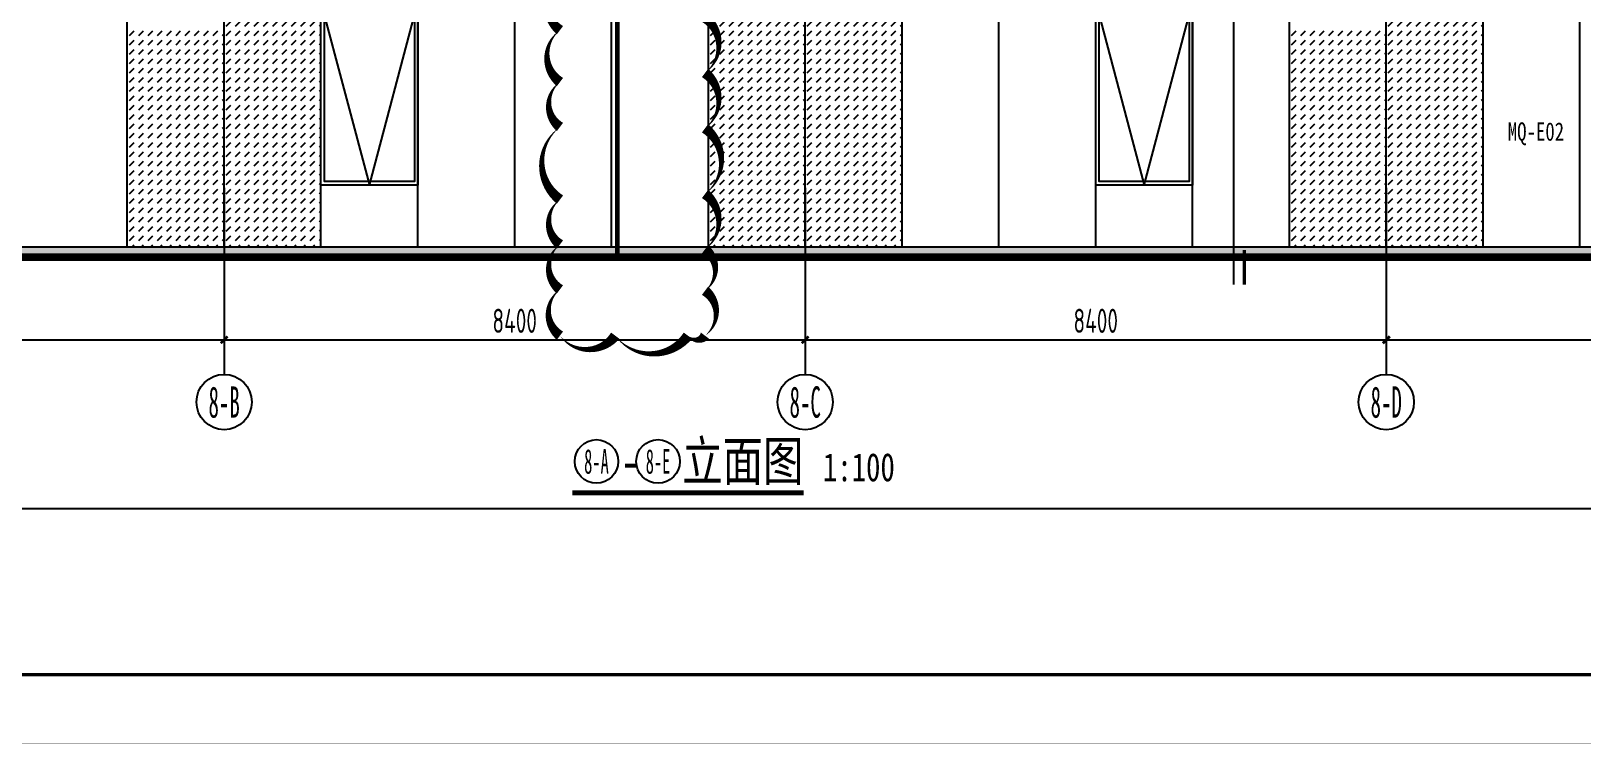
# Model space of a CAD drawing. Extents: x -863035 to 270371, y -8918 to 240488.
# Drawn here: x -294612 to -272190, y 23672 to 33985 of the extents above; entities that cross this region are included whole.
import ezdxf
from ezdxf.enums import TextEntityAlignment as Align

# ---------------------------------------------------------------- set-up
doc = ezdxf.new("R2010")
doc.units = 0
doc.header["$LTSCALE"] = 1000
doc.header["$MEASUREMENT"] = 0
doc.linetypes.add('109-34 轴网$0$L1$0$$AUDIT_BAD_LTYPE1', pattern=[0])
for name, color, linetype in [('01-标注_符号', 200, 'Continuous'), ('01-标注_轴线坐标', 132, 'Continuous'), ('02-TEXT_标注', 130, 'Continuous'), ('02-TEXT_轴号', 7, 'Continuous'), ('05-填充_156', 156, 'Continuous'), ('05-填充_18', 18, 'Continuous'), ('A-C_窗', 140, 'Continuous'), ('AXIS_TEXT', 7, 'Continuous'), ('DIM_SYMB', 3, 'Continuous'), ('E-立面', 255, 'Continuous'), ('E-立面轮廓', 241, 'Continuous')]:
    doc.layers.add(name, color=color, linetype=linetype)
doc.layers.add('04-不打印_辅助线', color=165, linetype='Continuous', plot=False)
doc.layers.add('DIM_MODI', color=6, linetype='Continuous', plot=False)
doc.styles.add('_TCH_AXIS', font='STXIHEI.TTF')
doc.styles.add('_TCH_DIM_T3', font='ROS1', dxfattribs={"width": 0.75, "bigfont": 'JD'})
doc.styles.add('_TCH_LABEL', font='', dxfattribs={"width": 0.75})
doc.styles.add('COMPLEX', font='COMPLEX')
doc.styles.get("Standard").update_dxf_attribs({"font": 'STXIHEI.TTF', "width": 0.75})
doc.styles.get('_TCH_LABEL').set_extended_font_data('SimSun')
doc.dimstyles.new('_TCH_ARCH&&100', dxfattribs={"dimtxt": 350, "dimasz": 100, "dimexe": 250, "dimexo": 300, "dimgap": 100, "dimtad": 1, "dimdec": 0, "dimzin": 0, "dimdsep": 46, "dimtxsty": '_TCH_DIM_T3', "dimblk": 'ARCHTICK', "dimcen": 0.09, "dimclrt": 7, "dimazin": 2, "dimtfac": 1, "dimtdec": 0, "dimtix": 1, "dimtmove": 2, "dimatfit": 3, "dimfxl": 0, "dimtolj": 1, "dimtzin": 0, "dimarcsym": 0})

# ---------------------------------------------------------------- blocks, each defined once
blk = doc.blocks.new('htgrsjuhytj')
at = {"layer": '04-不打印_辅助线'}
blk.add_lwpolyline([(51086.2, -23718.3), (3570.3, -23718.3)], dxfattribs=at)
at = {"layer": 'E-立面', "linetype": '109-34 轴网$0$L1$0$$AUDIT_BAD_LTYPE1'}
blk.add_lwpolyline([(3570.3, -23818.3), (51063.2, -23818.3)], dxfattribs=at)
at = {"layer": 'E-立面轮廓', "linetype": '109-34 轴网$0$L1$0$$AUDIT_BAD_LTYPE1', "const_width": 100}
blk.add_lwpolyline([(6087.2, -23868.3), (51063.2, -23868.3)], dxfattribs=at)
blk = doc.blocks.new('A$C70DF4B89')
at = {"layer": 'A-C_窗'}
for points in [[(-1400, 2640), (0, 2640), (0, 0), (-1400, 0)], [(-1350, 2590), (-50, 2590), (-50, 50), (-1350, 50)]]:
    blk.add_lwpolyline(points, close=True, dxfattribs=at)
blk.add_lwpolyline([(-1400, 2640), (-700, 0), (0, 2640)], dxfattribs=at)
blk = doc.blocks.new('fdsgdfg')
at = {"layer": 'A-C_窗'}
for points in [[(1400, 2640), (0, 2640)], [(0, 2640), (700, 0), (1400, 2640)], [(1400, 0), (0, 0)]]:
    blk.add_lwpolyline(points, dxfattribs=at)
for points in [[(0, 2640), (1400, 2640), (1400, 0), (0, 0)], [(50, 2590), (1350, 2590), (1350, 50), (50, 50)]]:
    blk.add_lwpolyline(points, close=True, dxfattribs=at)
blk = doc.blocks.new('图框-A1+1-4')
for points, const_width in [([(0, 0), (1051, 0), (1051, 594), (0, 594)], 0.05), ([(976, 584), (25, 584), (25, 10), (976, 10)], 0.5)]:
    blk.add_lwpolyline(points, close=True, dxfattribs=dict(const_width=const_width))
blk = doc.blocks.new('_ArchTick')
at = {"color": 0, "linetype": 'ByBlock', "const_width": 0.4}
blk.add_lwpolyline([(-0.5, -0.5), (0.5, 0.5)], dxfattribs=at)
blk = doc.blocks.new('*D223')
at = {"layer": '01-标注_轴线坐标', "color": 0, "lineweight": -2, "transparency": 16777216}
for p, q in [((-300220, 31718), (-300220, 29268)), ((-291820, 31718), (-291820, 29268)), ((-300220, 29518), (-291820, 29518))]:
    blk.add_line(p, q, dxfattribs=at)
at = {"layer": 'Defpoints', "color": 0, "transparency": 16777216}
for p in [(-300220, 32018), (-291820, 32018), (-291820, 29518)]:
    blk.add_point(p, dxfattribs=at)
at = {"layer": '01-标注_轴线坐标', "color": 0, "lineweight": -2, "transparency": 16777216, "xscale": 100, "yscale": 100, "zscale": 100, "rotation": 180}
blk.add_blockref('_ArchTick', (-300220, 29518), dxfattribs=at)
at = {"layer": '01-标注_轴线坐标', "color": 0, "lineweight": -2, "transparency": 16777216, "xscale": 100, "yscale": 100, "zscale": 100}
blk.add_blockref('_ArchTick', (-291820, 29518), dxfattribs=at)
at = {"layer": '01-标注_轴线坐标', "color": 7, "transparency": 16777216, "insert": (-296020, 29793), "char_height": 350, "attachment_point": 5, "style": '_TCH_DIM_T3'}
blk.add_mtext('\\A1;8400', dxfattribs=at)
blk = doc.blocks.new('*D224')
at = {"layer": '01-标注_轴线坐标', "color": 0, "lineweight": -2, "transparency": 16777216}
for p, q in [((-291820, 31718), (-291820, 29268)), ((-283420, 31718), (-283420, 29268)), ((-291820, 29518), (-283420, 29518))]:
    blk.add_line(p, q, dxfattribs=at)
at = {"layer": 'Defpoints', "color": 0, "transparency": 16777216}
for p in [(-291820, 32018), (-283420, 32018), (-283420, 29518)]:
    blk.add_point(p, dxfattribs=at)
at = {"layer": '01-标注_轴线坐标', "color": 0, "lineweight": -2, "transparency": 16777216, "xscale": 100, "yscale": 100, "zscale": 100, "rotation": 180}
blk.add_blockref('_ArchTick', (-291820, 29518), dxfattribs=at)
at = {"layer": '01-标注_轴线坐标', "color": 0, "lineweight": -2, "transparency": 16777216, "xscale": 100, "yscale": 100, "zscale": 100}
blk.add_blockref('_ArchTick', (-283420, 29518), dxfattribs=at)
at = {"layer": '01-标注_轴线坐标', "color": 7, "transparency": 16777216, "insert": (-287620, 29793), "char_height": 350, "attachment_point": 5, "style": '_TCH_DIM_T3'}
blk.add_mtext('\\A1;8400', dxfattribs=at)
blk = doc.blocks.new('*D225')
at = {"layer": '01-标注_轴线坐标', "color": 0, "lineweight": -2, "transparency": 16777216}
for p, q in [((-283420, 31718), (-283420, 29268)), ((-275020, 31718), (-275020, 29268)), ((-283420, 29518), (-275020, 29518))]:
    blk.add_line(p, q, dxfattribs=at)
at = {"layer": 'Defpoints', "color": 0, "transparency": 16777216}
for p in [(-283420, 32018), (-275020, 32018), (-275020, 29518)]:
    blk.add_point(p, dxfattribs=at)
at = {"layer": '01-标注_轴线坐标', "color": 0, "lineweight": -2, "transparency": 16777216, "xscale": 100, "yscale": 100, "zscale": 100, "rotation": 180}
blk.add_blockref('_ArchTick', (-283420, 29518), dxfattribs=at)
at = {"layer": '01-标注_轴线坐标', "color": 0, "lineweight": -2, "transparency": 16777216, "xscale": 100, "yscale": 100, "zscale": 100}
blk.add_blockref('_ArchTick', (-275020, 29518), dxfattribs=at)
at = {"layer": '01-标注_轴线坐标', "color": 7, "transparency": 16777216, "insert": (-279220, 29793), "char_height": 350, "attachment_point": 5, "style": '_TCH_DIM_T3'}
blk.add_mtext('\\A1;8400', dxfattribs=at)
blk = doc.blocks.new('*D226')
at = {"layer": '01-标注_轴线坐标', "color": 0, "lineweight": -2, "transparency": 16777216}
for p, q in [((-275020, 31718), (-275020, 29268)), ((-266620, 31718), (-266620, 29268)), ((-275020, 29518), (-266620, 29518))]:
    blk.add_line(p, q, dxfattribs=at)
at = {"layer": 'Defpoints', "color": 0, "transparency": 16777216}
for p in [(-275020, 32018), (-266620, 32018), (-266620, 29518)]:
    blk.add_point(p, dxfattribs=at)
at = {"layer": '01-标注_轴线坐标', "color": 0, "lineweight": -2, "transparency": 16777216, "xscale": 100, "yscale": 100, "zscale": 100, "rotation": 180}
blk.add_blockref('_ArchTick', (-275020, 29518), dxfattribs=at)
at = {"layer": '01-标注_轴线坐标', "color": 0, "lineweight": -2, "transparency": 16777216, "xscale": 100, "yscale": 100, "zscale": 100}
blk.add_blockref('_ArchTick', (-266620, 29518), dxfattribs=at)
at = {"layer": '01-标注_轴线坐标', "color": 7, "transparency": 16777216, "insert": (-270820, 29793), "char_height": 350, "attachment_point": 5, "style": '_TCH_DIM_T3'}
blk.add_mtext('\\A1;8400', dxfattribs=at)
blk = doc.blocks.new('_AXISO')
blk.add_circle((0, 0), 0.5)
at = {"layer": 'AXIS_TEXT', "style": 'COMPLEX', "width": 1.041667}
blk.add_attdef('A', text='', height=0.56, dxfattribs=at).set_placement((-0.25, -0.28), (0.25, -0.28), align=Align.FIT)

msp = doc.modelspace()

# ---------------------------------------------------------------- hatches: boundary and pattern name
at = {"layer": '05-填充_18'}
h = msp.add_hatch(color=256, dxfattribs=at)
h.dxf.hatch_style = 1
h.paths.add_polyline_path([(-302920.2, 30756.2), (-264220.2, 30756.2), (-264220.2, 30856.2), (-302920.2, 30856.2)])

# ---------------------------------------------------------------- linework, layer by layer
at = {"layer": '02-TEXT_标注', "color": 0}
for centre in [(-286437.7, 27759.2), (-285547.4, 27759.2)]:
    msp.add_circle(centre, 315, dxfattribs=at)
at = {"layer": '04-不打印_辅助线'}
msp.add_lwpolyline([(-312416, 54574.5), (-255645.6, 54574.5), (-255645.6, 27074.5), (-312416, 27074.5)], close=True, dxfattribs=at)
at = {"layer": 'DIM_SYMB', "color": 0, "const_width": 70}
msp.add_lwpolyline([(-286787.7, 27304.2), (-283444.6, 27304.2)], dxfattribs=at)

# ---------------------------------------------------------------- block references
at = {"layer": '01-标注_轴线坐标'}
ref = msp.add_blockref('_AXISO', (-291820.2, 28618.3), dxfattribs=dict(at, xscale=800, yscale=800, zscale=800))
ref.add_attrib('A', '8-B', dxfattribs={"layer": '02-TEXT_轴号', "height": 452.55, "style": '_TCH_AXIS', "width": 0.511644}).set_placement((-292046.5, 28392), (-291594, 28392), align=Align.FIT)
ref = msp.add_blockref('_AXISO', (-283420.2, 28618.3), dxfattribs=dict(at, xscale=800, yscale=800, zscale=800))
ref.add_attrib('A', '8-C', dxfattribs={"layer": '02-TEXT_轴号', "height": 452.55, "style": '_TCH_AXIS', "width": 0.43967}).set_placement((-283646.5, 28392), (-283194, 28392), align=Align.FIT)
ref = msp.add_blockref('_AXISO', (-275020.2, 28618.3), dxfattribs=dict(at, xscale=800, yscale=800, zscale=800))
ref.add_attrib('A', '8-D', dxfattribs={"layer": '02-TEXT_轴号', "height": 452.55, "style": '_TCH_AXIS', "width": 0.458282}).set_placement((-275246.5, 28392), (-274794, 28392), align=Align.FIT)

# ---------------------------------------------------------------- texts
at = {"layer": '02-TEXT_标注', "color": 0, "width": 0.75}
for s, height, p in [('立面图', 570.85, (-285197.4, 27479.2)), ('1:100', 407.75, (-283164.6, 27472.3)), ('-', 570.9, (-286087.7, 27479.2))]:
    msp.add_text(s, height=height, dxfattribs=at).set_placement(p)
at = {"layer": '02-TEXT_标注', "color": 0}
for s, width, p, p2 in [('8-A', 0.612546, (-286615.9, 27581), (-286259.5, 27581)), ('8-E', 0.700422, (-285725.6, 27581), (-285369.2, 27581))]:
    msp.add_text(s, height=356.38, dxfattribs=dict(at, width=width)).set_placement(p, p2, align=Align.FIT)

# ---------------------------------------------------------------- next in the draw order: block references
msp.add_blockref('htgrsjuhytj', (-312416, 54574.5))

# ---------------------------------------------------------------- next in the draw order: hatches: boundary and pattern name
at = {"layer": '05-填充_156'}
h = msp.add_hatch(dxfattribs=at)
h.set_pattern_fill('DASH', color=256, scale=100, angle=135)
h.set_pattern_definition([(45, (-279935.97, 69481.99), (4e-14, 134.70384), [95.25, -95.25])])
h.paths.add_polyline_path([(-290420.2, 34396.2), (-291820.2, 34396.2), (-291820.2, 30856.2), (-290420.2, 30856.2)])
h = msp.add_hatch(dxfattribs=at)
h.set_pattern_fill('DASH', color=256, scale=100, angle=135)
h.set_pattern_definition([(45, (-272935.97, 69481.99), (4e-14, 134.70384), [95.25, -95.25])])
h.paths.add_polyline_path([(-283420.2, 34396.2), (-284820.2, 34396.2), (-284820.2, 30856.2), (-283420.2, 30856.2)])
h = msp.add_hatch(dxfattribs=at)
h.set_pattern_fill('DASH', color=256, scale=100, angle=135)
h.set_pattern_definition([(45, (-271535.97, 69481.99), (4e-14, 134.70384), [95.25, -95.25])])
h.paths.add_polyline_path([(-282020.2, 34396.2), (-283420.2, 34396.2), (-283420.2, 30856.2), (-282020.2, 30856.2)])
h = msp.add_hatch(dxfattribs=at)
h.set_pattern_fill('DASH', color=256, scale=100, angle=135)
h.set_pattern_definition([(45, (-263135.97, 69481.99), (4e-14, 134.70384), [95.25, -95.25])])
h.paths.add_polyline_path([(-273620.2, 34396.2), (-275020.2, 34396.2), (-275020.2, 30856.2), (-273620.2, 30856.2)])
h = msp.add_hatch(dxfattribs=at)
h.set_pattern_fill('DASH', color=256, scale=100, angle=135)
h.set_pattern_definition([(45, (-281335.97, 69481.99), (4e-14, 134.70384), [95.25, -95.25])])
h.paths.add_polyline_path([(-291820.2, 33996.2), (-293220.2, 33996.2), (-293220.2, 30856.2), (-291820.2, 30856.2)])
h = msp.add_hatch(dxfattribs=at)
h.set_pattern_fill('DASH', color=256, scale=100, angle=135)
h.set_pattern_definition([(45, (-264535.97, 69481.99), (4e-14, 134.70384), [95.25, -95.25])])
h.paths.add_polyline_path([(-275020.2, 33996.2), (-276420.2, 33996.2), (-276420.2, 30856.2), (-275020.2, 30856.2)])

# ---------------------------------------------------------------- next in the draw order: linework, layer by layer
at = {"layer": '01-标注_符号'}
msp.add_line((-277221.5, 30316.9), (-277221.5, 53300.6), dxfattribs=at)
at = {"layer": '01-标注_符号', "const_width": 50}
msp.add_lwpolyline([(-277071.5, 30316.9), (-277071.5, 30816.9)], dxfattribs=at)
at = {"layer": '01-标注_轴线坐标'}
for p, q in [((-291820.2, 31718.3), (-291820.2, 29018.3)), ((-283420.2, 31718.3), (-283420.2, 29018.3)), ((-275020.2, 31718.3), (-275020.2, 29018.3))]:
    msp.add_line(p, q, dxfattribs=at)
at = {"layer": 'A-C_窗'}
for points in [[(-293220.2, 30856.2), (-293220.2, 34396.2)], [(-291820.2, 30856.2), (-291820.2, 34396.2)], [(-290420.2, 30856.2), (-290420.2, 34396.2)], [(-289020.2, 30856.2), (-289020.2, 34396.2)], [(-287620.2, 30856.2), (-287620.2, 34396.2)], [(-286220.2, 30856.2), (-286220.2, 34396.2)], [(-284820.2, 30856.2), (-284820.2, 34396.2)], [(-283420.2, 30856.2), (-283420.2, 34396.2)], [(-282020.2, 30856.2), (-282020.2, 34396.2)], [(-280620.2, 30856.2), (-280620.2, 34396.2)], [(-279220.2, 30856.2), (-279220.2, 34396.2)], [(-277820.2, 30856.2), (-277820.2, 34396.2)], [(-276420.2, 30856.2), (-276420.2, 34396.2)], [(-275020.2, 30856.2), (-275020.2, 34396.2)], [(-273620.2, 30856.2), (-273620.2, 34396.2)], [(-272220.2, 30856.2), (-272220.2, 34396.2)]]:
    msp.add_lwpolyline(points, dxfattribs=at)
at = {"layer": 'DIM_MODI'}
msp.add_lwpolyline([(-286965.7, 34746.3, 0, 150, 0.5), (-286965.7, 33996.3, 0, 150, 0.5), (-286965.7, 33246.3, 0, 150, 0.5), (-286965.7, 32596.3, 0, 150, 0.5), (-286965.7, 31546.3, 0, 150, 0.5), (-286965.7, 30896.3, 0, 150, 0.5), (-286965.7, 30246.3, 0, 150, 0.5), (-286965.7, 29577.9, 0, 150, 0.5), (-286165.7, 29577.9, 0, 150, 0.5), (-285115.7, 29577.9, 0, 150, 0.5), (-284868.3, 29577.9, 0, 150, 0.5), (-284868.3, 30227.9, 0, 150, 0.5), (-284868.3, 30827.9, 0, 150, 0.5), (-284868.3, 31627.9, 0, 150, 0.5), (-284868.3, 32577.9, 0, 150, 0.5), (-284868.3, 33377.9, 0, 150, 0.5), (-284868.3, 34177.9, 0, 150, 0.5)], format="xyseb", dxfattribs=at)
at = {"layer": 'E-立面', "linetype": '109-34 轴网$0$L1$0$$AUDIT_BAD_LTYPE1'}
msp.add_line((-286119.8, 34396.2), (-286119.8, 30756.2), dxfattribs=at)
at = {"layer": 'E-立面轮廓', "const_width": 50}
msp.add_lwpolyline([(-286144.8, 34396.2), (-286144.8, 30706.2)], dxfattribs=at)

# ---------------------------------------------------------------- next in the draw order: block references
at = {"xscale": 100, "yscale": 100, "zscale": 100}
msp.add_blockref('图框-A1+1-4', (-314916, 23674.5), dxfattribs=at)
msp.add_blockref('fdsgdfg', (-279220.2, 31756.2))
at = {"layer": 'A-C_窗'}
msp.add_blockref('A$C70DF4B89', (-289020.2, 31756.2), dxfattribs=at)

# ---------------------------------------------------------------- next in the draw order: texts
at = {"layer": '01-标注_符号', "color": 7, "style": '_TCH_LABEL', "width": 0.75}
msp.add_text('MQ-E02', height=265.82, dxfattribs=at).set_placement((-273262.7, 32397.6))

# ---------------------------------------------------------------- next in the draw order: dimensions: what is measured, and where the dimension line sits
at = {"layer": '01-标注_轴线坐标'}
for p1, p2, picture, middle in [((-300220.2, 32018.3), (-291820.2, 32018.3), '*D223', (-296020.2, 29793.3)), ((-291820.2, 32018.3), (-283420.2, 32018.3), '*D224', (-287620.2, 29793.3)), ((-283420.2, 32018.3), (-275020.2, 32018.3), '*D225', (-279220.2, 29793.3)), ((-275020.2, 32018.3), (-266620.2, 32018.3), '*D226', (-270820.2, 29793.3))]:
    dim = msp.add_aligned_dim(p1=p1, p2=p2, distance=-2500, dimstyle='_TCH_ARCH&&100', dxfattribs=at)
    dim.commit()
    dim.dimension.update_dxf_attribs({"geometry": picture, "text_midpoint": middle})

doc.saveas('drawing.dxf')
